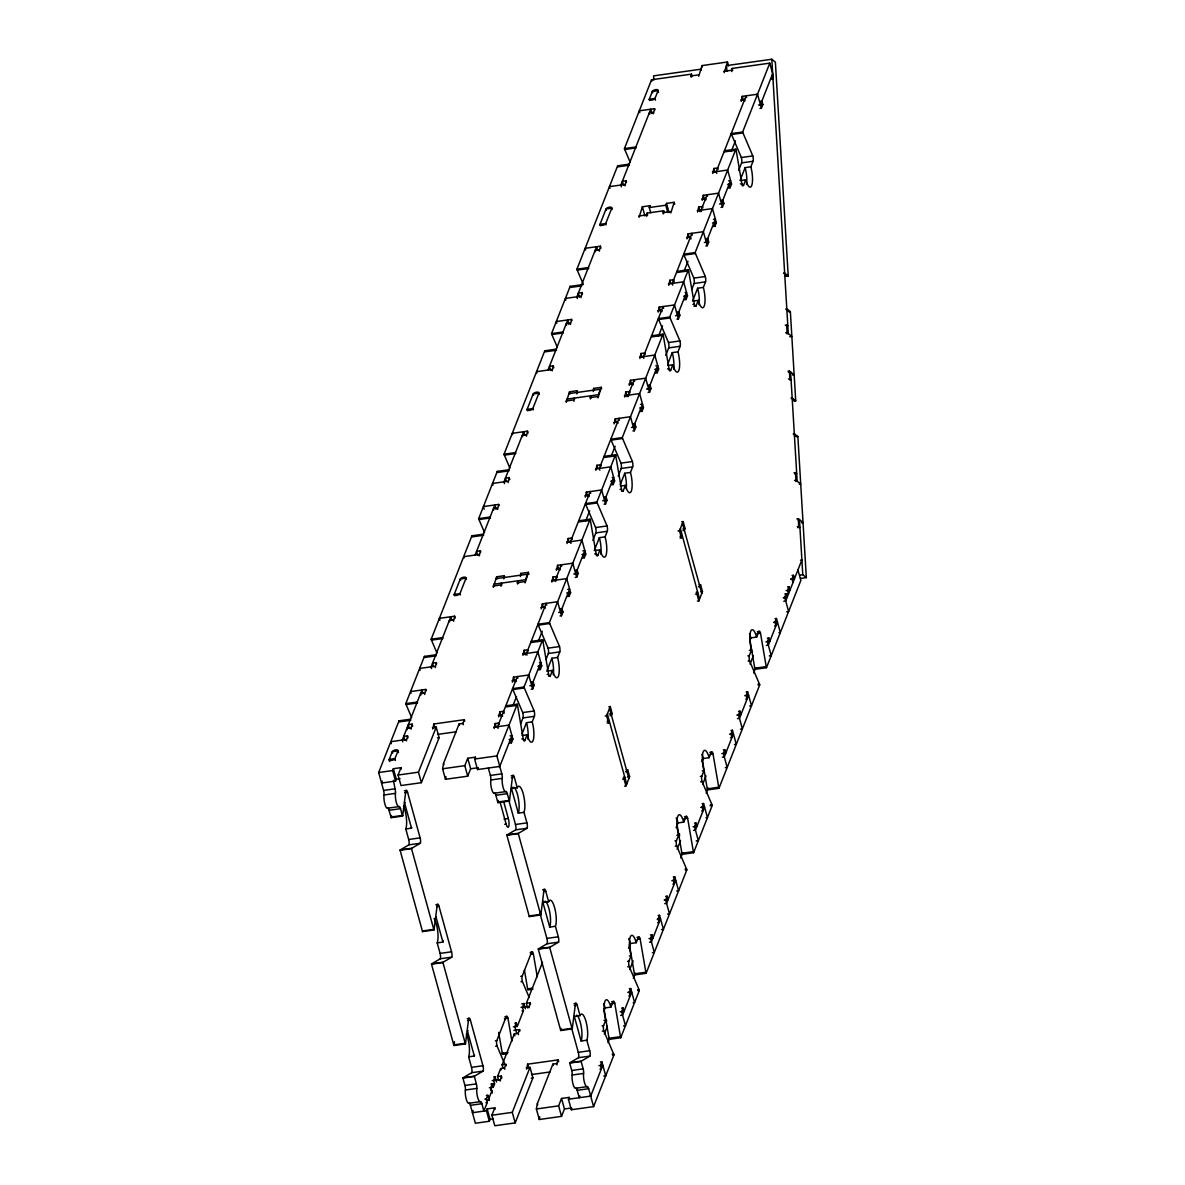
<?xml version="1.0" encoding="UTF-8"?>
<svg xmlns="http://www.w3.org/2000/svg" width="1185" height="1185" viewBox="0 0 1185 1185"><rect width="100%" height="100%" fill="white"/><g stroke="black" fill="none" stroke-linecap="round" stroke-linejoin="round"><path stroke-width="1.5" d="M404.426 790.825L405.863 790.632L402.722 815.399A3.985 1.081 82 0 1 402.544 816.065L391.109 817.68A3.985 1.081 82 0 0 391.272 816.998L391.48 815.458M400.189 850.03A3.999 1.081 82 0 0 400.086 850.237L422.527 931.603L433.962 929.988A3.999 1.081 82 0 0 434.125 929.321L437.265 904.555L435.843 904.747M467.26 1018.67L468.682 1018.478L465.542 1043.244A3.999 1.081 82 0 1 465.379 1043.911L453.929 1045.525A3.999 1.081 82 0 0 454.107 1044.844L454.492 1041.748M511.209 775.819L512.646 775.627L509.506 800.393A3.999 1.081 82 0 1 509.328 801.075L497.893 802.675A3.999 1.081 82 0 0 498.055 801.993L498.263 800.453M506.973 835.025A3.999 1.081 82 0 0 506.869 835.232L529.31 916.597L540.745 914.998A3.999 1.081 82 0 0 540.908 914.316L544.048 889.55L542.626 889.757M574.029 1003.68L575.466 1003.473L572.325 1028.239A3.999 1.081 82 0 1 572.162 1028.921L560.712 1030.52A3.999 1.081 82 0 0 560.89 1029.854L561.083 1028.299M475.733 758.504L475.363 757.185L467.734 758.267L470.638 768.784L467.719 776.19L445.471 779.3L442.583 768.784L443.546 763.407L459.099 723.931L462.905 723.398L464.372 719.695L433.858 723.991L432.762 728.997M445.471 779.3L445.96 776.619M569.526 1098.702L569.17 1097.384L561.542 1098.451L564.445 1108.967L561.527 1116.374L539.279 1119.499L536.375 1108.982L537.353 1103.605L552.891 1064.13L556.713 1063.597L558.165 1059.894L527.651 1064.174L526.57 1069.196M539.279 1119.499L539.767 1116.803M682.456 523.281L701.801 593.418M680.368 528.599L699.565 599.092L702.483 591.685L700.557 584.664L699.12 584.872M626.865 783.64L625.961 785.951L624.525 786.159M391.109 817.68L389.065 810.273A3.999 1.081 82 0 0 387.673 808.2A7.999 2.177 82 0 1 384.873 804.052A7.999 2.177 82 0 1 384.029 794.972A3.999 1.081 82 0 0 383.599 790.439L378.667 772.516L399.034 720.806L410.469 719.206A3.999 1.081 82 0 1 410.721 720.287L399.271 721.887A3.999 1.081 82 0 0 399.034 720.806M411.639 717.503L406.1 704.557A3.999 1.081 82 0 1 405.788 703.638L424.408 656.386L435.843 654.787A3.999 1.081 82 0 1 436.095 655.868L424.645 657.468A3.999 1.081 82 0 0 424.408 656.386M437.013 653.083L431.473 640.137A3.999 1.081 82 0 1 431.177 639.219L471.911 535.798L483.347 534.183A3.999 1.081 82 0 1 483.599 535.264L472.148 536.879A3.999 1.081 82 0 0 471.911 535.798M484.517 532.495L478.977 519.548A3.999 1.081 82 0 1 478.681 518.615L497.285 471.378L508.72 469.764A3.999 1.081 82 0 1 508.972 470.845L497.537 472.459A3.999 1.081 82 0 0 497.285 471.378M509.891 468.075L504.351 455.129A3.999 1.081 82 0 1 504.055 454.196L544.789 350.775L556.224 349.175A3.999 1.081 82 0 1 556.476 350.256L545.041 351.856A3.999 1.081 82 0 0 544.789 350.775M557.394 347.472L551.855 334.526A3.999 1.081 82 0 1 551.558 333.607L570.163 286.355L581.598 284.755A3.999 1.081 82 0 1 581.85 285.837L570.415 287.437A3.999 1.081 82 0 0 570.163 286.355M583.375 284.489L577.243 270.106A3.999 1.081 82 0 1 576.932 269.188L617.666 165.767L629.116 164.152A3.999 1.081 82 0 1 629.353 165.233L617.918 166.848A3.999 1.081 82 0 0 617.666 165.767M630.272 162.464L624.747 149.517A4.014 1.081 82 0 1 624.436 148.584L651.543 79.751L691.477 74.137L692.025 76.121M389.687 761.585L389.154 759.615L392.279 751.675A3.007 1.244 -15.4 0 1 395.686 749.883A3.007 1.244 -15.4 0 1 397.997 750.875L398.486 752.623M401.359 768.947L401.004 767.643L393.376 768.71L396.279 779.226L395.538 781.078L381.555 783.048L382.325 781.122M389.139 759.615A2.252 0.933 -15.4 0 0 389.376 760.192L390.072 760.414A3.54 1.466 -15.4 0 0 393.168 759.97L393.924 759.644A2.296 0.948 -15.4 0 0 394.872 758.815L397.997 750.875L392.279 751.675L392.635 752.993M475.126 555.069L494.871 504.958L496.071 509.343M548.003 370.046L567.748 319.935L568.948 324.32M395.538 781.078L392.65 770.561L393.376 768.71M406.425 740.862L407.522 735.841L403.7 736.374L404.796 740.329M411.032 729.145L412.128 724.124L408.321 724.657L409.225 727.945M424.704 694.454L425.8 689.433L410.543 691.581L411.032 693.329M435.265 667.629L436.361 662.608L432.555 663.141L433.458 666.429M453.559 621.221L454.64 616.2L439.398 618.348L439.931 620.318M479.303 555.839L480.399 550.832L476.577 551.366L477.673 555.306M497.582 509.432L498.678 504.425L483.421 506.558L484.147 509.194M508.158 482.606L509.254 477.585L505.432 478.133L506.336 481.421M526.436 436.199L527.532 431.177L512.275 433.325L512.631 434.643M552.18 370.831L553.276 365.81L549.47 366.343L550.551 370.298M570.459 324.423L571.555 319.402L556.298 321.55L556.787 323.298M581.035 297.598L582.131 292.577L578.31 293.11L579.406 297.05M599.314 251.176L600.41 246.169L585.153 248.317L585.642 250.065M625.058 185.808L626.154 180.801L622.347 181.335L623.428 185.275M653.468 113.701L654.564 108.679L639.308 110.827L639.796 112.575M393.42 780.352L395.035 788.825A3.999 1.081 82 0 1 395.464 793.372A7.999 2.177 82 0 0 396.323 802.452A7.999 2.177 82 0 0 399.108 806.6A3.999 1.081 82 0 1 400.515 808.674L402.544 816.065M432.406 727.694L436.213 727.146L439.117 737.677L421.386 782.692L400.989 785.551L398.086 775.034L401.004 767.643M691.107 77.306L691.477 74.137M421.386 782.692L418.483 772.176L436.213 727.146M493.33 587.375L496.604 576.799L504.232 575.732L504.603 577.051M566.208 402.352L569.496 391.791L577.125 390.724L577.658 392.694M639.085 217.344L642.374 206.768L650.002 205.701L650.358 207.019M698.735 76.24L702.053 65.575L727.486 62.005L728.568 65.945M500.959 586.294L501.329 583.139L501.862 585.109M504.232 575.732L503.877 578.902M573.836 401.285L574.207 398.116L574.562 399.434M577.125 390.724L576.754 393.879M646.714 216.262L647.084 213.107L663.615 210.782L664.148 212.752M650.713 212.811L649.261 207.553L650.002 205.701M517.49 583.983L517.845 580.813L518.571 583.45M528.94 574.31L528.392 572.34L520.763 573.407L520.393 576.577M590.367 398.96L590.722 395.79L591.271 397.775M601.639 388.636L601.269 387.317L593.641 388.399L593.27 391.568M663.245 213.952L663.615 210.782M667.792 212.47L665.792 205.227L666.518 203.376L674.146 202.309L674.695 204.279M724.168 72.67L727.486 62.005M525.103 582.901L528.392 572.34M597.995 397.893L601.269 387.317M670.873 212.87L674.146 202.309M731.797 71.589L732.152 68.434L769.776 63.146L772.679 73.663L760.429 104.739L758.519 105.006M467.719 776.19L464.816 765.658L467.734 758.267M510.024 735.87L511.935 735.604L499.789 766.428L477.54 769.554L474.637 759.037L475.363 757.185M494.13 728.538L495.226 723.517L499.048 722.983L499.403 724.302M498.752 716.821L499.848 711.8L503.655 711.267L504.203 713.237M512.424 682.13L513.52 677.109L528.762 674.976L532.643 689.003L531.206 689.196M522.985 655.305L524.081 650.284L527.888 649.75L528.258 651.069M541.264 608.897L542.36 603.876L557.617 601.728L561.483 615.756L560.061 615.963M551.84 582.072L552.936 577.051L556.743 576.517L557.098 577.836M556.446 570.341L557.542 565.334L572.799 563.186L576.665 577.213L575.243 577.421M567.023 543.515L568.119 538.508L571.925 537.975L572.281 539.279M585.301 497.108L586.397 492.101L601.654 489.953L605.52 503.981L604.083 504.188M595.862 470.282L596.959 465.275L600.78 464.727L601.136 466.046M614.141 423.875L615.237 418.868L630.494 416.72L634.36 430.748L632.938 430.94M624.717 397.049L625.813 392.028L629.62 391.494L629.99 392.813M629.324 385.332L630.42 380.311L645.677 378.178L649.543 392.205L648.121 392.398M639.9 358.507L640.996 353.485L644.803 352.952L645.173 354.271M658.179 312.099L659.275 307.078L674.532 304.945L678.398 318.972L676.961 319.165M668.74 285.274L669.836 280.252L673.658 279.719L674.191 281.689M687.019 238.866L688.115 233.845L703.372 231.697L707.238 245.725L705.816 245.932M697.595 212.026L698.691 207.019L702.498 206.486L702.868 207.805M702.216 200.309L703.298 195.303L718.554 193.155L722.42 207.182L720.998 207.39M712.777 173.484L713.874 168.477L717.68 167.944L718.051 169.248M741.188 101.377L742.269 96.37L757.526 94.222L761.392 108.25L759.97 108.457M477.54 769.554L478.133 768.058M513.431 704.364L516.482 696.602M538.197 641.485L542.241 631.235M585.597 521.163L589.626 510.913M611.075 456.462L615.119 446.212M658.475 336.14L662.504 325.89M683.952 271.454L687.996 261.204M731.367 151.102L735.411 140.837M509.328 801.075L507.298 793.669A3.999 1.081 82 0 0 505.891 791.595A7.999 2.177 82 0 1 503.107 787.447A7.999 2.177 82 0 1 502.247 778.367A3.999 1.081 82 0 0 501.818 773.835L496.885 755.911L517.252 704.201L505.817 705.816A3.999 1.081 82 0 1 506.054 706.897L517.504 705.282L523.222 738.714A3.999 1.081 82 0 0 524.925 740.373L527.103 734.818A13.998 3.807 82 0 0 533.043 740.625A13.998 3.807 82 0 0 532.213 721.872L534.391 716.318A3.999 1.081 82 0 0 534.154 710.97L524.318 687.952A3.999 1.081 82 0 1 524.022 687.033L542.626 639.782L531.191 641.396A3.999 1.081 82 0 1 531.428 642.477L542.878 640.863L548.596 674.295A3.999 1.081 82 0 0 550.299 675.954L552.491 670.399A13.998 3.807 82 0 0 558.416 676.205A13.998 3.807 82 0 0 557.587 657.453L559.779 651.898A3.999 1.081 82 0 0 559.527 646.551L549.707 623.532A3.999 1.081 82 0 1 549.396 622.614L590.13 519.193L578.695 520.793A3.999 1.081 82 0 1 578.932 521.874L590.382 520.274L596.114 553.706A3.999 1.081 82 0 0 597.803 555.365L599.995 549.81A13.998 3.807 82 0 0 605.92 555.602A13.998 3.807 82 0 0 605.091 536.849L607.283 531.31A3.999 1.081 82 0 0 607.046 525.947L597.21 502.944A3.999 1.081 82 0 1 596.899 502.01L615.504 454.773L604.069 456.373A3.999 1.081 82 0 1 604.306 457.454L615.756 455.855L621.488 489.286A3.999 1.081 82 0 0 623.177 490.945L625.369 485.391A13.998 3.807 82 0 0 631.294 491.183A13.998 3.807 82 0 0 630.464 472.445L632.657 466.89A3.999 1.081 82 0 0 632.42 461.528L622.584 438.524A3.999 1.081 82 0 1 622.273 437.591L663.008 334.17L651.572 335.785A3.999 1.081 82 0 1 651.809 336.866L663.259 335.251L668.992 368.683A3.999 1.081 82 0 0 670.68 370.342L672.873 364.787A13.998 3.807 82 0 0 678.798 370.594A13.998 3.807 82 0 0 677.968 351.841L680.16 346.287A3.999 1.081 82 0 0 679.923 340.939L670.088 317.921A3.999 1.081 82 0 1 669.777 317.002L688.381 269.75L676.946 271.365A3.999 1.081 82 0 1 677.198 272.446L688.633 270.832L694.366 304.264A3.999 1.081 82 0 0 696.054 305.923L698.246 300.368A13.998 3.807 82 0 0 704.186 306.174A13.998 3.807 82 0 0 703.342 287.422L705.534 281.867A3.999 1.081 82 0 0 705.297 276.52L695.462 253.501A3.999 1.081 82 0 1 695.151 252.583L735.885 149.162L724.45 150.762A3.999 1.081 82 0 1 724.702 151.843L736.137 150.228L741.869 183.675A3.999 1.081 82 0 0 743.558 185.319L745.75 179.779A13.998 3.807 82 0 0 751.69 185.571A13.998 3.807 82 0 0 750.846 166.818L753.038 161.278A3.999 1.081 82 0 0 752.801 155.916L742.965 132.898A4.014 1.081 82 0 1 742.654 131.979L769.776 63.146M531.665 685.493L540.775 662.371L539.353 662.563M604.543 500.47L613.652 477.348L612.23 477.555M677.435 315.462L686.545 292.325L685.108 292.532M706.275 242.229L715.385 219.092L713.474 219.358M721.458 203.672L730.567 180.55L728.657 180.816M510.009 743.01L511.446 742.802L512.898 739.099L509.032 725.072L493.775 727.22M532.643 689.003L534.094 685.3L533.131 681.79L531.695 681.997M538.864 669.777L540.286 669.569L541.752 665.866L537.871 651.839M561.483 615.756L562.934 612.067L561.971 608.557L560.549 608.749M567.704 596.529L569.141 596.336L570.592 592.633L566.726 578.606L551.469 580.754M576.665 577.213L578.117 573.51L577.154 570.015L575.732 570.207M582.887 557.987L584.323 557.794L585.775 554.091L581.909 540.064L566.652 542.212M605.52 503.981L606.972 500.277L606.009 496.782L604.572 496.974M611.741 484.754L613.163 484.561L614.63 480.858L610.764 466.831L595.507 468.964M634.36 430.748L635.827 427.044L634.849 423.534L633.427 423.741M640.581 411.521L642.018 411.313L643.47 407.625L639.604 393.583L624.347 395.731M649.543 392.205L651.009 388.502L650.032 384.992L648.61 385.199M655.764 372.979L657.201 372.771L658.653 369.068L654.787 355.041L639.53 357.189M678.398 318.972L679.849 315.269L678.886 311.759L677.45 311.966M684.619 299.746L686.041 299.538L687.507 295.835L683.641 281.808L668.384 283.956M707.238 245.725L708.704 242.036L707.726 238.526L706.304 238.718M713.459 226.498L714.896 226.305L716.347 222.602L712.481 208.575L697.224 210.723M722.42 207.182L723.887 203.479L722.924 199.984L721.487 200.176M728.642 187.956L730.078 187.763L731.53 184.06L727.664 170.033L712.407 172.18M761.392 108.25L762.859 104.547L761.896 101.036L760.459 101.243M520.585 723.946L522.955 717.932A3.999 1.081 82 0 0 522.718 712.57L512.883 689.566A3.999 1.081 82 0 1 512.572 688.633L524.022 687.033M545.959 659.527L548.329 653.513A3.999 1.081 82 0 0 548.092 648.151L538.257 625.147A3.999 1.081 82 0 1 537.946 624.214L549.396 622.614M592.87 540.434L595.833 532.909A3.999 1.081 82 0 0 595.596 527.562L585.76 504.543A3.999 1.081 82 0 1 585.449 503.625L596.899 502.01M618.244 476.014L621.207 468.49A3.999 1.081 82 0 0 620.97 463.142L611.134 440.124A3.999 1.081 82 0 1 610.838 439.205L622.273 437.591M665.763 355.411L668.71 347.901A3.999 1.081 82 0 0 668.473 342.539L658.638 319.535A3.999 1.081 82 0 1 658.342 318.602L669.777 317.002M691.729 289.495L694.084 283.482A3.999 1.081 82 0 0 693.847 278.119L684.012 255.116A3.999 1.081 82 0 1 683.715 254.182L695.151 252.583M738.64 170.403L741.603 162.878A3.999 1.081 82 0 0 741.351 157.531L731.53 134.512A4.014 1.081 82 0 1 731.219 133.579L742.654 131.979M522.022 734.004L526.495 722.672L532.213 721.872M557.587 657.453L551.869 658.253L546.759 671.214L552.491 670.399M594.263 550.61L599.373 537.664L605.091 536.849M620.288 484.576L624.747 473.245L630.464 472.445M667.792 363.973L672.25 352.641L677.968 351.841M703.342 287.422L697.624 288.222L692.529 301.183L698.246 300.368M750.846 166.818L745.128 167.633L740.033 180.579L745.75 179.779M607.12 723.028L608.557 722.82L606.616 715.814L610.26 706.556L608.838 706.764M679.997 538.005L681.434 537.812L679.494 530.791L683.138 521.548L681.716 521.741M608.557 722.82L609.283 720.969L607.135 721.28M610.26 706.556L612.201 713.577L611.475 715.429L610.038 715.621M681.434 537.812L682.16 535.961L680.012 536.257M683.138 521.548L685.078 528.554L684.352 530.406L682.916 530.613M504.41 1063.241L497.033 1045.985A3.999 1.081 82 0 1 496.796 1040.623L506.262 1016.567A3.999 1.081 82 0 1 507.965 1018.226L511.905 1041.215M529.162 997.385L522.407 981.565A3.999 1.081 82 0 1 522.17 976.203L531.635 952.147A3.999 1.081 82 0 1 533.339 953.806L537.279 976.796M473.215 1110.789L472.459 1112.715L486.442 1110.745L487.168 1108.893L494.797 1107.827L495.167 1109.145M507.506 1053.643L502.499 1054.354L503.092 1052.843M474.459 1076.261A3.999 1.081 82 0 0 474.356 1076.469L476.385 1083.875A3.999 1.081 82 0 1 476.814 1088.408A7.999 2.177 82 0 0 477.673 1097.488A7.999 2.177 82 0 0 480.458 1101.635A3.999 1.081 82 0 1 481.865 1103.709L483.895 1111.1L487.302 1102.48L486.339 1098.969L487.79 1095.266L486.368 1095.473M490.857 1084.053L492.293 1083.86L490.827 1087.563L492.338 1093.029M493.656 1076.958L495.078 1076.765L493.627 1080.468L494.589 1083.964L493.256 1087.356L489.405 1087.756M514.853 1023.159L516.275 1022.951L514.823 1026.654L516.749 1033.676M513.386 1026.862L517.238 1026.462L523.444 1010.731L522.466 1007.235L523.933 1003.532L521.785 1003.828M486.428 1100.332A3.54 1.466 -15.4 0 0 486.976 1100.154L487.716 1099.843A2.296 0.948 -15.4 0 0 488.679 1098.999L491.79 1091.059A3.007 1.244 -16 0 0 490.501 1090.022M498.411 1079.861L497.507 1076.572L500.662 1068.559L504.484 1068.011L505.936 1064.323L502.114 1064.856L503.033 1068.144M502.114 1064.856L514.334 1033.868L518.141 1033.32L519.593 1029.632L513.875 1030.432M527.621 1007.931L526.347 1003.34L542.508 962.338M500.218 1081.046L501.314 1076.039L497.507 1076.572M529.073 1007.813L530.169 1002.806L526.347 1003.34M463.009 1077.876A3.999 1.081 82 0 0 462.905 1078.083L464.95 1085.475A3.999 1.081 82 0 1 465.379 1090.022A7.999 2.177 82 0 0 466.223 1099.102A7.999 2.177 82 0 0 469.023 1103.25A3.999 1.081 82 0 1 470.415 1105.324L475.363 1123.232L489.346 1121.277L490.072 1119.425L487.168 1108.893M625.961 785.951L624.021 778.93L624.762 777.093L623.325 777.286M626.243 769.88L627.665 769.687L626.939 771.539L625.517 771.731M697.417 601.136L698.839 600.928L696.913 593.922L697.639 592.07L696.202 592.278M700.557 584.664L699.817 586.516L698.395 586.723M526.199 1067.878L530.021 1067.344L532.909 1077.861L515.179 1122.891L494.782 1125.75L491.879 1115.233L494.797 1107.827M627.665 769.687L629.605 776.693L626.687 784.1L607.357 713.962M698.839 600.928L699.387 599.551M515.179 1122.891L512.275 1112.36L530.021 1067.344M561.527 1116.374L558.624 1105.857L561.542 1098.451M604.024 1009.013L609.031 1038.267A3.999 1.081 82 0 0 609.283 1039.349L620.718 1037.734A3.999 1.081 82 0 1 620.466 1036.668L614.748 1003.221A3.999 1.081 82 0 0 613.045 1001.577L610.867 1007.117A13.998 3.807 82 0 0 604.928 1001.325A13.998 3.807 82 0 0 605.757 1020.078L603.58 1025.617A3.999 1.081 82 0 0 603.817 1030.98L613.652 1053.998A3.999 1.081 82 0 1 613.948 1054.917L593.581 1106.627L571.333 1109.753L568.43 1099.236L569.17 1097.384M603.861 1011.16L605.135 1007.917A13.998 3.807 82 0 0 603.713 1003.858M628.598 948.356L630.509 943.512A13.998 3.807 82 0 0 628.672 938.594M676.102 827.767L678.027 822.908A13.998 3.807 82 0 0 676.176 817.991M702.127 761.733L703.401 758.489A13.998 3.807 82 0 0 701.964 754.43M749.631 641.129L750.905 637.885A13.998 3.807 82 0 0 749.483 633.827M620.718 1037.734L639.322 990.497A3.999 1.081 82 0 0 639.026 989.579L629.191 966.56A3.999 1.081 82 0 1 628.954 961.198L631.131 955.658A13.998 3.807 82 0 1 630.301 936.905A13.998 3.807 82 0 1 636.241 942.697L638.419 937.157A3.999 1.081 82 0 1 640.122 938.801L645.855 972.248A3.999 1.081 82 0 0 646.092 973.329L634.656 974.929A3.999 1.081 82 0 1 634.405 973.848L629.398 944.593M646.092 973.329L686.826 869.894A3.999 1.081 82 0 0 686.53 868.975L676.694 845.957A3.999 1.081 82 0 1 676.457 840.609L678.635 835.055A13.998 3.807 82 0 1 677.805 816.302A13.998 3.807 82 0 1 683.745 822.109L685.922 816.554A3.999 1.081 82 0 1 687.626 818.213L693.358 851.645A3.999 1.081 82 0 0 693.595 852.726L682.16 854.326A3.999 1.081 82 0 1 681.908 853.259L676.902 824.005M693.595 852.726L712.215 805.489A3.999 1.081 82 0 0 711.904 804.556L702.068 781.552A3.999 1.081 82 0 1 701.831 776.19L704.008 770.635A13.998 3.807 82 0 1 703.179 751.883A13.998 3.807 82 0 1 709.119 757.689L711.296 752.134A3.999 1.081 82 0 1 713 753.793L718.732 787.225A3.999 1.081 82 0 0 718.969 788.306L707.534 789.921A3.999 1.081 82 0 1 707.282 788.84L702.275 759.585M718.969 788.306L759.718 684.886A3.999 1.081 82 0 0 759.407 683.952L749.572 660.949A3.999 1.081 82 0 1 749.335 655.586L751.512 650.047A13.998 3.807 82 0 1 750.683 631.294A13.998 3.807 82 0 1 756.622 637.086L758.815 631.531A3.999 1.081 82 0 1 760.503 633.19L766.236 666.622A3.999 1.081 82 0 0 766.473 667.703L755.038 669.318A3.999 1.081 82 0 1 754.786 668.236L749.779 638.982M606.216 1022.314L605.95 1020.774M679.094 837.306L679.553 833.914M571.333 1109.753L571.792 1108.597M579.909 1096.021L579.243 1097.71L577.199 1090.319A3.999 1.081 82 0 0 575.806 1088.245A7.999 2.177 82 0 1 573.007 1084.097A7.999 2.177 82 0 1 572.162 1075.017A3.999 1.081 82 0 0 571.733 1070.485L569.689 1063.078A3.999 1.081 82 0 1 569.792 1062.871M604.335 1034.031L607.387 1026.284M629.768 969.448L633.131 960.902M677.168 849.127L680.531 840.58M702.646 784.426L706.008 775.879M750.046 664.104L753.408 655.557M607.994 1042.607L609.579 1038.593M633.338 978.262L635.367 973.137M680.738 857.94L682.753 852.815M706.23 793.239L708.245 788.114M753.616 672.917L755.645 667.792M600.439 1061.967L601.861 1061.76L600.41 1065.463L601.373 1068.974L599.936 1069.166M623.562 1025.958L625.473 1025.677L621.607 1011.649L623.058 1007.961L621.621 1008.154M628.791 995.933L630.227 995.741L629.25 992.23L630.716 988.527L629.279 988.734M652.417 952.71L654.313 952.444L650.447 938.416L651.913 934.713L650.476 934.921M658.134 915.487L659.556 915.294L658.105 918.997L659.067 922.493L657.645 922.7M667.599 914.168L669.495 913.902L665.629 899.874L667.096 896.171L665.659 896.378M673.317 876.944L674.739 876.752L673.287 880.44L674.25 883.951L672.828 884.158M694.514 823.145L695.936 822.938L694.484 826.641L698.35 840.669L696.202 840.965M701.668 810.925L703.105 810.718L702.127 807.207L703.594 803.519L702.157 803.711M725.294 767.702L727.19 767.436L723.324 753.408L724.79 749.705L723.354 749.898M731.012 730.478L732.434 730.271L730.982 733.974L731.945 737.485L730.523 737.677M740.477 729.16L742.373 728.893L738.507 714.851L739.973 711.163L738.536 711.356M746.194 691.936L747.616 691.729L746.165 695.432L747.128 698.943L745.706 699.135M769.317 655.912L771.228 655.646L767.362 641.618L768.813 637.93L767.391 638.122M774.546 625.902L775.982 625.71L775.02 622.199L776.471 618.496L775.034 618.703M786.707 611.786L788.617 611.519L784.737 597.492L786.203 593.789L784.766 593.996M787.566 586.901L788.988 586.708L787.536 590.397L788.499 593.907L787.077 594.115M793.002 582.502L792.024 578.991L793.491 575.288L792.054 575.495M568.43 1099.236L590.678 1096.11L602.824 1065.271L598.973 1065.67M660.519 918.805L651.409 941.927L649.513 942.194M666.592 903.385L675.702 880.248L671.851 880.648M766.473 667.703L800.853 580.443L797.949 569.926M772.487 74.122L772.99 78.862L771.553 79.069M420.364 843.231L408.929 844.846L400.337 849.852L411.773 848.238L420.364 843.231A3.999 1.081 82 0 0 420.127 837.869L407.551 792.276A3.999 1.081 82 0 0 405.863 790.632M527.147 828.226L515.712 829.841L507.121 834.847L518.556 833.248L527.147 828.226A3.999 1.081 82 0 0 526.91 822.879L524.007 812.347A13.998 3.807 82 0 0 523.178 793.609A13.998 3.807 82 0 0 517.238 787.803L514.334 777.286A3.999 1.081 82 0 0 512.646 775.627M451.781 957.154L440.331 958.769L431.755 963.775L443.19 962.161L451.781 957.154A3.999 1.081 82 0 0 451.544 951.792L438.968 906.199A3.999 1.081 82 0 0 437.265 904.555M558.565 942.149L547.115 943.764L538.523 948.77L549.973 947.171L558.565 942.149A3.999 1.081 82 0 0 558.328 936.802L555.424 926.285A13.998 3.807 82 0 0 554.58 907.532A13.998 3.807 82 0 0 548.655 901.726L545.752 891.209A3.999 1.081 82 0 0 544.048 889.55M483.184 1071.077L471.749 1072.692L463.157 1077.698L474.607 1076.084L483.184 1071.077A3.999 1.081 82 0 0 482.947 1065.73L470.386 1020.137A3.999 1.081 82 0 0 468.682 1018.478M589.967 1056.087L578.532 1057.687L569.941 1062.693L581.376 1061.093L589.967 1056.087A3.999 1.081 82 0 0 589.73 1050.725L586.827 1040.208A13.998 3.807 82 0 0 585.997 1021.455A13.998 3.807 82 0 0 580.058 1015.649L577.154 1005.132A3.999 1.081 82 0 0 575.466 1003.473M785.166 275.557L787.121 275.972A3.999 3.688 -50.7 0 0 788.218 275.972L775.375 62.168L771.805 59.25L726.568 65.605L726.909 71.367M690.751 75.988L698.38 74.922M723.798 71.352L731.426 70.285M756.578 94.356L757.526 94.222M653.098 112.382L649.291 112.916L649.647 114.234M740.818 100.058L744.639 99.525L744.995 100.843M760 104.947L762.859 104.547M624.436 148.584L635.871 146.984A4.014 1.081 82 0 0 636.182 147.903L624.747 149.517M731.53 134.512L742.965 132.898M741.351 157.531L752.801 155.916M741.603 162.878L753.038 161.278M624.702 184.49L609.445 186.637L609.934 188.385M727.679 184.445L731.53 184.06M740.432 183.868L741.869 183.675M742.136 185.527L743.558 185.319M701.846 199.006L705.653 198.458L706.023 199.776M649.261 207.553L665.792 205.227M719.547 203.953L723.887 203.479M638.73 216.025L646.358 214.959M662.874 212.633L670.503 211.552M712.496 223.002L713.933 222.795L714.896 226.305M714.214 222.898L716.347 222.602M598.943 249.872L595.137 250.405L595.492 251.724M686.663 237.548L690.47 237.015L691.018 238.985M704.364 242.495L708.704 242.036M576.932 269.188L588.367 267.573A3.999 1.081 82 0 0 588.678 268.506L577.243 270.106M684.012 255.116L695.462 253.501M693.847 278.119L705.297 276.52M580.665 296.28L565.408 298.413L565.897 300.175M694.084 283.482L705.534 281.867M683.656 296.235L685.078 296.028L686.041 299.538M684.649 296.235L687.507 295.835M692.929 304.471L694.366 304.264M570.103 323.105L566.282 323.638L566.652 324.957M657.808 310.781L661.63 310.248L661.985 311.566M693.906 306.219L696.054 305.923M675.524 315.728L679.849 315.269M551.558 333.607L562.993 331.993A3.999 1.081 82 0 0 563.305 332.926L551.855 334.526M658.638 319.535L670.088 317.921M785.211 325.09L787.832 325.86L786.396 326.068M668.473 342.539L679.923 340.939M668.71 347.901L680.16 346.287M785.67 332.778L787.092 332.585L791.847 336.466L795.728 400.856A3.999 3.688 -50.7 0 1 794.617 400.841L792.661 400.441M786.855 333.755L788.292 333.548L771.805 59.25M551.825 369.513L536.568 371.66L536.923 372.964M789.714 336.762L791.847 336.466L790.365 311.655L786.796 308.752A3.999 3.688 -50.7 0 0 785.714 309.063L789.284 311.981A3.999 3.688 -50.7 0 1 790.365 311.655M655.779 365.839L657.69 365.572L648.58 388.695L646.669 388.961M667.866 365.498L672.873 364.787M654.801 369.468L658.653 369.068M667.555 368.89L668.992 368.683M669.258 370.549L670.68 370.342M628.968 384.014L632.775 383.481L633.145 384.799M568.741 393.642L600.514 389.184L598.321 394.724L566.548 399.197M647.425 389.006L651.009 388.502M565.852 401.034L573.481 399.967M589.997 397.642L597.625 396.575M787.981 371.216L789.403 371.023L794.157 374.904L792.735 375.112M788.455 372.297L790.602 372.001L797.164 481.199L795.728 481.406M788.44 378.919L791.062 379.689L789.625 379.881M640.596 404.381L642.507 404.115L633.397 427.237L631.486 427.504M639.619 408.01L643.47 407.625M526.066 434.88L522.259 435.413L522.615 436.732M613.786 422.556L617.592 422.023L617.963 423.341M633.679 427.341L635.827 427.044M504.055 454.196L515.49 452.596A3.999 1.081 82 0 0 515.801 453.514L504.351 455.129M611.134 440.124L622.584 438.524M620.97 463.142L632.42 461.528M507.787 481.288L492.53 483.436L493.019 485.183M621.207 468.49L632.657 466.89M610.764 481.243L612.201 481.051L613.163 484.561M611.771 481.258L614.63 480.858M620.362 486.087L625.369 485.391M620.051 489.479L621.488 489.286M497.226 508.113L493.404 508.661L493.775 509.965M584.931 495.804L588.752 495.256L589.108 496.574M621.755 491.138L623.177 490.945M794.083 472.741L796.69 473.511L794.557 473.822M602.647 500.737L606.972 500.277M478.681 518.615L490.116 517.015A3.999 1.081 82 0 0 490.427 517.934L478.977 519.548M585.76 504.543L597.21 502.944M794.542 480.429L795.965 480.236L800.719 484.117L799.297 484.324M595.596 527.562L607.046 525.947M595.833 532.909L607.283 531.31M478.947 554.521L463.691 556.669L464.046 557.987M682.93 528.851L685.078 528.554M678.072 530.999L679.494 530.791M796.853 518.882L798.275 518.674L803.03 522.555L801.608 522.763M798.038 519.845L799.475 519.652L802.778 574.681L806.333 577.599L797.861 436.539L794.305 433.621A3.999 3.688 -50.7 0 0 793.224 433.932L796.779 436.85A3.999 3.688 -50.7 0 1 797.861 436.539M582.901 550.847L584.812 550.581L575.703 573.703L573.792 573.984M595.344 550.462L599.995 549.81M581.924 554.491L585.775 554.091M594.677 553.899L596.114 553.706M797.312 526.57L799.934 527.34L797.786 527.636M596.366 555.558L597.803 555.365M556.091 569.037L559.898 568.504L560.268 569.807M495.848 578.665L527.636 574.192L525.444 579.746L493.671 584.205M575.258 573.925L578.117 573.51M492.96 586.057L500.588 584.99M517.119 582.664L524.748 581.598M567.719 589.389L569.63 589.123L560.52 612.26L558.609 612.526M800.453 560.135L801.889 559.927L785.714 601.002L783.803 601.269M566.741 593.033L568.163 592.826L569.141 596.336M568.444 592.93L570.592 592.633M453.188 619.903L449.382 620.436L449.737 621.755M540.908 607.579L544.715 607.046L545.085 608.364M799.875 575.081L802.778 574.681M790.602 579.198L792.024 578.991M701.061 591.893L702.483 591.685M790.884 579.302L794.454 578.798L793.491 575.288M800.542 578.413L806.333 577.599M560.075 612.467L562.934 612.067M695.476 594.115L696.913 593.922M431.177 639.219L442.612 637.604A3.999 1.081 82 0 0 442.923 638.537L431.473 640.137M538.257 625.147L549.707 623.532M786.099 590.604L789.965 590.204L788.988 586.708M783.315 597.699L784.737 597.492M783.596 597.803L787.166 597.299L786.203 593.789M548.092 648.151L559.527 646.551M434.91 666.311L419.653 668.444L420.142 670.206M522.629 653.987L537.871 651.839M548.329 653.513L559.779 651.898M773.583 622.392L775.02 622.199M774.575 622.406L777.434 622.006L768.324 645.129L766.414 645.395M757.378 631.738L758.815 631.531M756.934 633.694L760.503 633.19M537.886 666.266L539.323 666.059L540.286 669.569M538.879 666.266L541.752 665.866M778.915 632.731L780.337 632.523L776.471 618.496M750.905 637.885L756.622 637.086M765.925 641.826L767.362 641.618M767.643 641.737L769.791 641.426L768.813 637.93M547.174 674.502L548.596 674.295M424.349 693.136L420.527 693.669L420.897 694.988M512.053 680.812L515.875 680.279L516.23 681.597M548.862 676.161L550.299 675.954M749.379 650.343L751.512 650.047M529.769 685.76L534.094 685.3M405.788 703.638L417.238 702.024A3.999 1.081 82 0 0 417.55 702.957L406.1 704.557M747.898 655.794L749.335 655.586M512.883 689.566L524.318 687.952M748.135 661.141L749.572 660.949M754.786 668.236L766.236 666.622M410.677 727.827L406.87 728.36L407.225 729.679M498.396 715.503L502.203 714.97L502.573 716.288M522.718 712.57L534.154 710.97M757.97 684.16L759.407 683.952M522.955 717.932L534.391 716.318M758.282 685.093L759.718 684.886M437.946 734.344L456.299 731.767M406.055 739.544L390.813 741.692L391.346 743.662M437.443 737.899L439.117 737.677M609.342 713.977L612.201 713.577M744.728 695.639L748.594 695.24L739.484 718.362L737.574 718.628M605.194 716.007L606.616 715.814M522.111 735.529L527.103 734.818M509.046 739.499L512.898 739.099M749.587 706.023L751.483 705.756L747.616 691.729M521.8 738.922L523.222 738.714M389.243 759.378L394.96 758.578L395.449 760.34M523.489 740.581L524.925 740.373M737.085 715.059L738.507 714.851M737.366 715.162L740.936 714.659L739.973 711.163M378.667 772.516L392.65 770.561M474.637 759.037L496.885 755.911M398.086 775.034L418.483 772.176M442.583 768.784L464.816 765.658M396.279 779.226L400.086 778.693M470.638 768.784L478.266 767.717M498.826 766.576L499.789 766.428M729.545 734.182L733.411 733.782L724.302 756.904L722.391 757.185M383.599 790.439L395.035 788.825M488.339 768.043L490.383 775.434L501.818 773.835M734.404 744.58L736.3 744.298L732.434 730.271M384.029 794.972L395.464 793.372M497.893 802.675L495.848 795.283A3.999 1.081 82 0 0 494.456 793.209A7.999 2.177 82 0 1 491.656 789.062A7.999 2.177 82 0 1 490.812 779.982L502.247 778.367M404.692 792.691L407.551 792.276M511.476 777.686L514.334 777.286M709.874 752.342L711.296 752.134M710.141 754.193L713 753.793M721.902 753.601L723.324 753.408M723.605 753.512L725.753 753.216L724.79 749.705M703.401 758.489L709.119 757.689M524.007 812.347L518.289 813.162L511.52 788.603L517.238 787.803M387.673 808.2L399.108 806.6M494.456 793.209L505.891 791.595M389.065 810.273L400.515 808.674M495.848 795.283L507.298 793.669M627.457 777.004L629.605 776.693M622.599 779.137L624.021 778.93M702.231 770.887L704.008 770.635M391.272 816.998L402.722 815.399M498.055 801.993L509.506 800.393M700.394 776.382L701.831 776.19M700.631 781.745L702.068 781.552M403.522 806.141A13.998 3.807 82 0 1 405.788 828.967L411.506 828.152A13.998 3.807 82 0 0 411.728 827.53M707.282 788.84L718.732 787.225M504.04 819.146L508.335 818.539A5.999 1.629 82 0 1 508.691 826.582A5.999 1.629 82 0 1 506.143 824.093L500.1 802.171M504.721 824.301L506.143 824.093M405.788 828.967L408.692 839.484L420.127 837.869M508.765 800.156L515.475 824.479L526.91 822.879M710.467 804.763L711.904 804.556M710.067 805.785L712.215 805.489M700.705 807.415L702.127 807.207M702.409 807.326L704.557 807.015L695.447 830.152L693.536 830.418M400.086 850.237L411.521 848.623A3.999 1.081 82 0 1 411.625 848.416M506.869 835.232L518.304 833.633A3.999 1.081 82 0 1 518.408 833.425M684.5 816.761L685.922 816.554M684.041 818.716L687.626 818.213M706.023 817.739L707.46 817.546L703.594 803.519M678.027 822.908L683.745 822.109M693.047 826.834L696.899 826.449L695.936 822.938M676.857 835.306L678.635 835.055M678.738 835.988L679.686 835.855M675.02 840.802L676.457 840.609M675.257 846.164L676.694 845.957M681.908 853.259L693.358 851.645M685.093 869.183L686.53 868.975M685.404 870.101L686.826 869.894M436.821 906.51L438.968 906.199M543.604 891.505L545.752 891.209M555.424 926.285L549.707 927.085L542.937 902.526L548.655 901.726M676.709 891.046L678.605 890.779L674.739 876.752M434.125 929.321L422.69 930.921A3.999 1.081 82 0 1 422.527 931.603M540.908 914.316L529.473 915.916A3.999 1.081 82 0 1 529.31 916.597M664.207 900.082L665.629 899.874M665.2 900.082L668.059 899.682L667.096 896.171M664.696 903.651L666.118 903.444M440.331 958.769A3.999 1.081 82 0 0 440.094 953.407L437.191 942.89L442.923 942.075A13.998 3.807 82 0 0 443.323 940.697M657.186 919.264L660.045 918.864M440.094 953.407L451.544 951.792M539.753 912.539L546.877 938.401L558.328 936.802M661.526 929.588L663.422 929.321L659.556 915.294M453.929 1045.525L431.503 964.16L442.938 962.546A3.999 1.081 82 0 1 443.042 962.338M560.712 1030.52L538.286 949.155L549.721 947.556A3.999 1.081 82 0 1 549.825 947.348M530.213 952.355L531.635 952.147M636.997 937.35L638.419 937.157M530.48 954.206L533.339 953.806M637.263 939.216L640.122 938.801M649.024 938.624L650.447 938.416M650.017 938.624L652.876 938.224L651.913 934.713M630.509 943.512L636.241 942.697M629.353 955.91L631.131 955.658M520.733 976.41L522.17 976.203M627.517 961.405L628.954 961.198M520.97 981.758L522.407 981.565M627.754 966.767L629.191 966.56M524.407 970.041L527.621 988.853L532.628 988.142M634.405 973.848L645.855 972.248M532.88 989.223L527.873 989.934A3.999 1.081 82 0 1 527.621 988.853M637.589 989.771L639.026 989.579M637.9 990.704L639.322 990.497M521.044 1007.428L522.466 1007.235M627.828 992.423L629.25 992.23M522.037 1007.443L528.703 1006.495M628.82 992.438L631.679 992.038L622.569 1015.16L620.659 1015.426M522.007 1010.938L523.444 1010.731M467.512 1020.537L470.386 1020.137M574.295 1005.532L577.154 1005.132M504.84 1016.774L506.262 1016.567M611.623 1001.769L613.045 1001.577M504.38 1018.73L507.965 1018.226M611.164 1003.725L614.748 1003.221M633.145 1002.762L634.582 1002.554L630.716 988.527M605.135 1007.917L610.867 1007.117M586.827 1040.208L581.109 1041.008L574.34 1016.449L580.058 1015.649M620.17 1011.857L621.607 1011.649M621.873 1011.768L624.021 1011.457L623.058 1007.961M603.98 1020.329L605.757 1020.078M605.861 1021.011L606.809 1020.878M454.107 1044.844L465.542 1043.244M560.89 1029.854L572.325 1028.239M495.36 1040.83L496.796 1040.623M602.143 1025.825L603.58 1025.617M495.597 1046.177L497.033 1045.985M602.38 1031.187L603.817 1030.98M466.357 1034.001A13.998 3.807 82 0 1 468.608 1056.813L474.326 1055.998A13.998 3.807 82 0 0 474.548 1055.376M498.663 1032.372L502.247 1053.272L507.965 1052.458M609.031 1038.267L620.466 1036.668M468.608 1056.813L471.511 1067.329L482.947 1065.73M571.585 1028.002L578.295 1052.324L589.73 1050.725M612.215 1054.191L613.652 1053.998M612.526 1055.124L613.948 1054.917M462.905 1078.083L474.356 1076.469M569.689 1063.078L581.139 1061.479A3.999 1.081 82 0 1 581.228 1061.271M531.517 1074.573L550.107 1071.951M492.19 1080.661L499.863 1079.742M464.95 1085.475L476.385 1083.875M571.733 1070.485L583.168 1068.87A3.999 1.081 82 0 1 583.598 1073.417A7.999 2.177 82 0 0 584.457 1082.497A7.999 2.177 82 0 0 587.242 1086.63A3.999 1.081 82 0 1 588.649 1088.704L593.581 1106.627M531.25 1078.098L532.909 1077.861M493.153 1084.171L494.589 1083.964M465.379 1090.022L476.814 1088.408M572.162 1075.017L583.598 1073.417M603.817 1076.054L605.728 1075.787L601.861 1061.76M484.902 1099.162L486.339 1098.969M469.023 1103.25L480.458 1101.635M575.806 1088.245L587.242 1086.63M485.865 1102.672L487.302 1102.48M470.415 1105.324L481.865 1103.709M577.199 1090.319L588.649 1088.704M491.879 1115.233L512.275 1112.36M536.375 1108.982L558.624 1105.857M490.072 1119.425L493.404 1118.951M564.445 1108.967L571.585 1107.975M770.28 655.779L771.228 655.646M697.402 840.802L698.35 840.669M624.51 1025.81L625.473 1025.677M604.78 1075.921L605.728 1075.787M589.73 1096.244L590.678 1096.11M788.218 275.972L784.648 273.054A3.999 3.688 -50.7 0 1 783.552 273.054L787.121 275.972M795.728 400.856L792.158 397.938A3.999 3.688 -50.7 0 1 791.062 397.923L794.617 400.841M746.58 97.585L746.091 95.822L716.229 171.632L716.718 173.395M742.269 96.37L743.365 100.31M732.152 68.434L732.7 70.404M702.053 65.575L702.424 66.893M729.116 184.253L730.078 187.763M713.874 168.477L714.955 172.417M707.475 196.073L707.119 194.77L701.046 210.189L701.401 211.493M703.298 195.303L704.571 199.91M698.691 207.019L699.965 211.626M658.519 92.474L658.075 90.638A3.007 1.244 -15.4 0 0 655.749 89.645A3.007 1.244 -15.4 0 0 652.342 91.438L649.276 99.229L654.994 98.429L658.075 90.638L652.313 91.526L652.713 92.756M651.543 79.751L651.913 81.069M655.483 100.177L655.038 98.34A3.007 1.244 -15.4 0 1 651.631 100.132A3.007 1.244 -15.4 0 1 649.306 99.155L649.676 100.458M692.41 235.06L691.936 233.312L672.191 283.422L672.68 285.17M654.564 108.679L654.92 109.998M688.115 233.845L689.211 237.785M651.957 113.612L650.743 109.227L620.881 185.023L621.37 186.786M666.518 203.376L669.066 212.589M669.836 280.252L670.74 283.541M647.084 213.107L647.632 215.077M642.374 206.768L644.907 215.981M663.57 308.293L663.082 306.545L643.351 356.655L643.825 358.403M626.154 180.801L626.524 182.105M659.275 307.078L660.356 311.033M751.616 650.98L751.971 652.283M612.141 209.478L611.771 208.16A3.007 1.244 -15.4 0 0 609.46 207.168A3.007 1.244 -15.4 0 0 606.053 208.96L599.98 224.38L600.351 225.698M656.238 369.261L657.201 372.771M606.424 210.278L606.053 208.96L611.771 208.16L605.698 223.58L606.068 224.898M640.996 353.485L642.077 357.44M600.41 246.169L600.958 248.139M634.597 381.096L634.242 379.778L628.168 395.197L628.524 396.516M597.566 250.213L596.588 246.702L576.858 296.813L577.332 298.561M641.055 407.818L642.018 411.313M630.42 380.311L631.516 384.266M625.813 392.028L627.072 396.634M619.533 420.083L619.059 418.32L599.314 468.43L599.803 470.193M582.131 292.577L582.487 293.895M615.237 418.868L616.141 422.156M593.641 388.399L594.189 390.369M571.555 319.402L571.925 320.72M596.959 465.275L597.862 468.564M569.496 391.791L570.029 393.761M590.693 493.316L590.204 491.568L570.474 541.663L570.948 543.426M553.276 365.81L553.825 367.78M586.397 492.101L587.479 496.041M539.264 394.486L538.894 393.168A3.007 1.244 -15.4 0 0 536.583 392.191A3.007 1.244 -15.4 0 0 533.176 393.983L527.103 409.388L527.458 410.706M583.346 554.284L584.323 557.794M533.531 395.286L533.176 393.983L538.894 393.168L532.82 408.588L533.191 409.906M568.119 538.508L569.2 542.449M609.534 708.408L628.88 778.545M527.532 431.177L528.066 433.162M561.72 566.104L561.364 564.801L555.291 580.22L555.646 581.524M524.674 435.221L523.711 431.725L503.981 481.821L504.454 483.584M557.542 565.334L558.639 569.274M552.936 577.051L554.017 580.991M546.655 605.091L546.181 603.343L526.436 653.453L526.925 655.201M509.254 477.585L509.787 479.569M542.36 603.876L543.263 607.164M520.763 573.407L521.311 575.392M498.678 504.425L499.048 505.728M524.081 650.284L525.355 654.89M496.604 576.799L497.152 578.784M517.815 678.324L517.327 676.576L497.582 726.686L498.07 728.434M480.399 550.832L480.755 552.136M513.52 677.109L514.601 681.064M466.386 579.509L466.016 578.191A3.007 1.244 -15.4 0 0 463.705 577.199A3.007 1.244 -15.4 0 0 460.298 578.991L454.225 594.411L454.581 595.729M510.468 739.307L511.446 742.802M499.848 711.8L501.122 716.407M460.654 580.309L460.298 578.991L466.016 578.191L459.943 593.611L460.313 594.929M495.226 723.517L496.145 726.805M518.304 833.633L540.745 914.998M549.721 947.556L572.162 1028.921M581.139 1061.479L583.168 1068.87M454.64 616.2L455.188 618.17M503.803 802.097L508.335 818.539M451.796 620.244L450.833 616.733L431.088 666.844L431.577 668.592M464.372 719.695L464.727 721.013M558.165 1059.894L558.713 1061.864M462.905 723.398L463.276 724.716M556.713 1063.597L557.068 1064.915M459.099 723.931L459.454 725.25M552.891 1064.13L553.262 1065.448M436.361 662.608L436.732 663.926M530.169 1002.806L530.524 1004.11M523.933 1003.532L525.385 1008.79M425.8 689.433L426.156 690.751M519.593 1029.632L519.963 1030.935M433.858 723.991L434.939 727.931M516.275 1022.951L517.238 1026.462M527.651 1064.174L528.747 1068.129M518.141 1033.32L518.512 1034.638M443.546 763.407L443.916 764.725M537.353 1103.605L537.709 1104.909M422.956 693.477L421.978 689.966L402.248 740.077L402.737 741.825M514.334 1033.868L514.868 1035.838M412.128 724.124L412.676 726.094M505.936 1064.323L506.291 1065.626M504.484 1068.011L504.84 1069.329M500.662 1068.559L501.033 1069.862M407.522 735.841L408.07 737.811M501.314 1076.039L501.862 1078.009M495.078 1076.765L496.53 1082.024M492.293 1083.86L493.256 1087.356M487.79 1095.266L489.242 1100.524M394.872 758.815L395.227 760.118M488.664 1098.999L489.035 1100.317M411.506 828.152L404.737 803.608A13.998 3.807 82 0 1 405.255 802.63M442.923 942.075L436.154 917.531A13.998 3.807 82 0 1 436.391 916.997M474.326 1055.998L467.557 1031.454A13.998 3.807 82 0 1 468.075 1030.476M486.442 1110.745L489.346 1121.277M411.521 848.623L433.962 929.988M442.938 962.546L465.379 1043.911M786.633 324.897L787.092 332.585M789.403 371.023L789.877 378.711M795.505 472.548L795.965 480.236M798.275 518.674L798.734 526.362M701.194 70.137L701.135 69.174L653.587 75.855L653.839 80.032M663.008 334.17A3.999 1.081 82 0 1 663.259 335.251M688.381 269.75A3.999 1.081 82 0 1 688.633 270.832M735.885 149.162A3.999 1.081 82 0 1 736.137 150.228M745.128 167.633A13.998 3.807 82 0 1 746.535 184.119M697.624 288.222A13.998 3.807 82 0 1 699.032 304.723M672.25 352.641A13.998 3.807 82 0 1 673.658 369.142M542.626 639.782A3.999 1.081 82 0 1 542.878 640.863M517.252 704.201A3.999 1.081 82 0 1 517.504 705.282M526.495 722.672A13.998 3.807 82 0 1 527.903 739.173M551.869 658.253A13.998 3.807 82 0 1 553.276 674.754M578.295 1052.324A3.999 1.081 82 0 1 578.532 1057.687M538.286 949.155A3.999 1.081 82 0 1 538.375 948.948M546.877 938.401A3.999 1.081 82 0 1 547.115 943.764M515.475 824.479A3.999 1.081 82 0 1 515.712 829.841M490.383 775.434A3.999 1.081 82 0 1 490.812 779.982M511.52 788.603A13.998 3.807 82 0 1 512.35 787.299M513.89 787.27A13.998 3.807 82 0 1 518.438 798.883A13.998 3.807 82 0 1 518.289 813.162M542.937 902.526A13.998 3.807 82 0 1 543.767 901.222M545.293 901.192A13.998 3.807 82 0 1 549.855 912.805A13.998 3.807 82 0 1 549.707 927.085M574.34 1016.449A13.998 3.807 82 0 1 574.592 1015.93M576.71 1015.115A13.998 3.807 82 0 1 581.257 1026.728A13.998 3.807 82 0 1 581.109 1041.008M615.504 454.773A3.999 1.081 82 0 1 615.756 455.855M590.13 519.193A3.999 1.081 82 0 1 590.382 520.274M599.373 537.664A13.998 3.807 82 0 1 600.78 554.15M624.747 473.245A13.998 3.807 82 0 1 626.287 488.753M471.511 1067.329A3.999 1.081 82 0 1 471.749 1072.692M431.503 964.16A3.999 1.081 82 0 1 431.607 963.953M434.095 918.479A13.998 3.807 82 0 1 437.665 930.758A13.998 3.807 82 0 1 437.191 942.89M408.692 839.484A3.999 1.081 82 0 1 408.929 844.846M502.499 1054.354A3.999 1.081 82 0 1 502.247 1053.272M605.698 223.58L599.98 224.38A3.007 1.244 -15.4 0 0 602.291 225.372A3.007 1.244 -15.4 0 0 605.698 223.58M532.82 408.588L527.103 409.388A3.007 1.244 -15.4 0 0 529.414 410.38A3.007 1.244 -15.4 0 0 532.82 408.588M459.943 593.611L454.225 594.411A3.007 1.244 -15.4 0 0 456.536 595.403A3.007 1.244 -15.4 0 0 459.943 593.611"/></g></svg>
